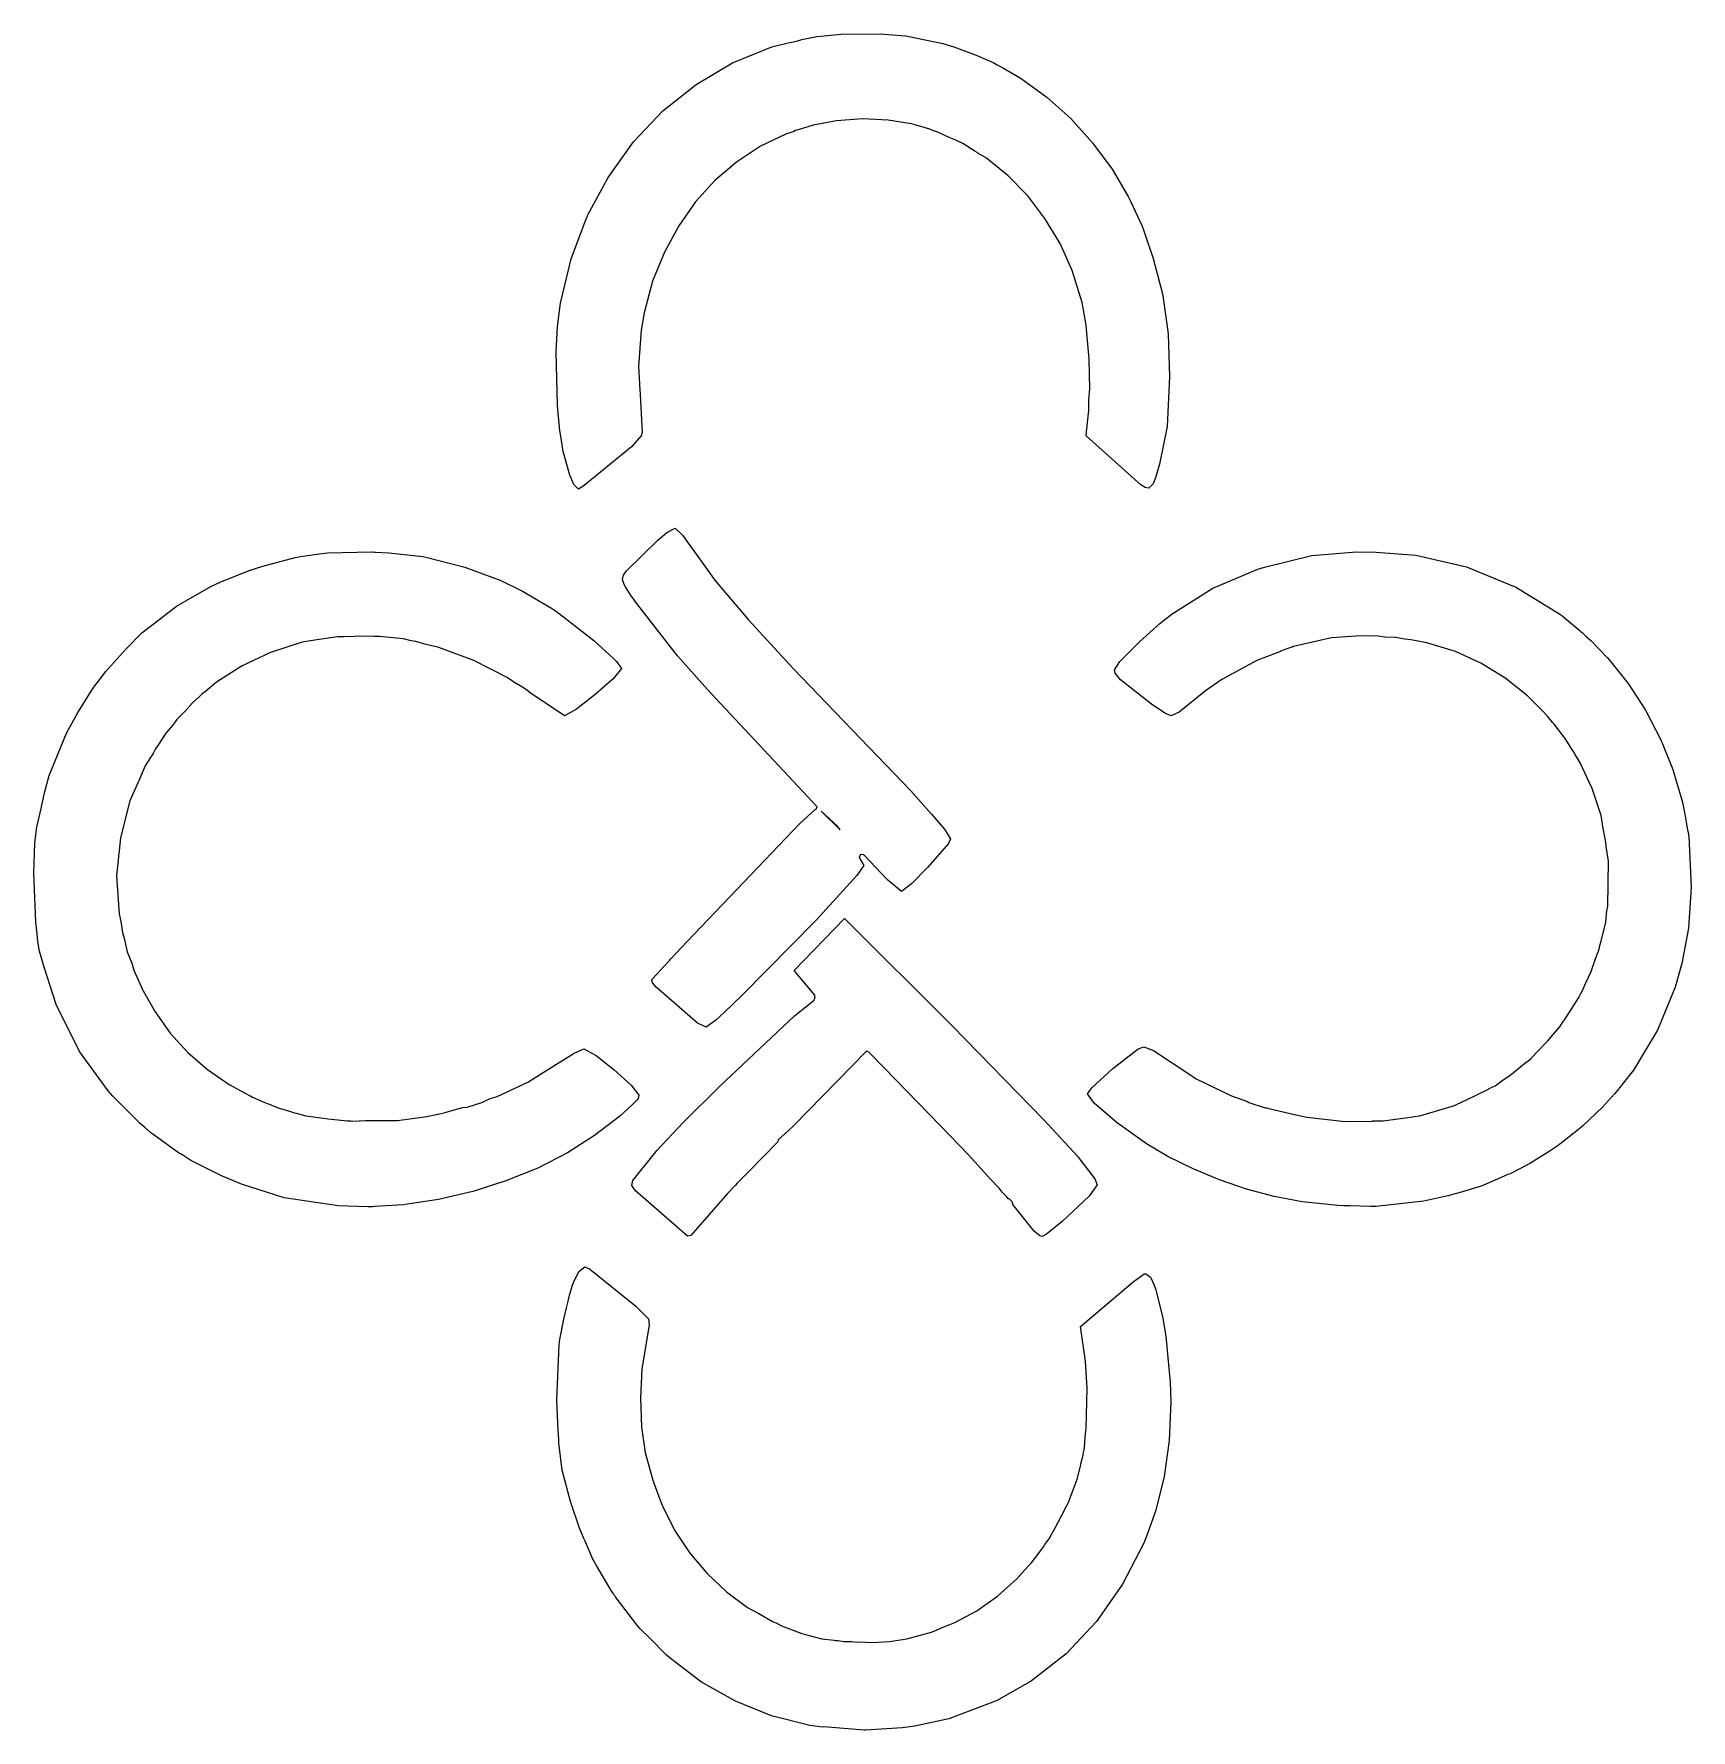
# Model space of a CAD drawing. Header units: millimetres. Extents: x 38 to 262, y 34 to 263.
import ezdxf

# ---------------------------------------------------------------- set-up
doc = ezdxf.new("R2010")
doc.units = ezdxf.units.MM
doc.layers.add('CUT', color=7, linetype='CONTINUOUS')

msp = doc.modelspace()

# ---------------------------------------------------------------- linework, layer by layer
at = {"layer": 'CUT'}
for points in [[(140.9467, 262.4132), (141.5601, 262.565), (143.5688, 262.9916), (144.5631, 263.09), (146.8515, 263.2964), (152.1006, 263.3253), (155.5544, 263.0827), (155.5789, 263.0778), (160.5544, 262.0519), (162.0777, 261.5622), (165.0478, 260.4641), (167.3545, 259.4747), (167.8841, 259.1768), (168.1521, 259.0261), (168.7494, 258.6901), (170.9297, 257.4637), (171.1625, 257.3309), (174.6067, 254.7965), (177.8337, 251.9038), (180.7877, 248.6452), (183.4088, 245.0567), (185.5673, 241.3981), (185.8873, 240.7572), (187.4669, 237.3702), (187.5963, 237.0211), (187.6929, 236.7605), (187.6949, 236.755), (187.7878, 236.5044), (188.9779, 233.0088), (190.2121, 228.281), (190.3144, 227.674), (190.9918, 222.8411), (191.1462, 217.0494), (190.8433, 210.3801), (189.8193, 205.286), (189.2674, 203.4249), (188.9675, 202.646), (188.3865, 202.0626), (187.8799, 202.12), (187.3049, 202.4943), (179.9297, 209.0801), (179.972, 209.6494), (180.2832, 212.5379), (180.29, 213.9255), (180.4026, 215.4402), (180.3125, 219.5014), (180.0743, 221.9525), (179.9251, 224.0338), (179.3842, 227.0956), (178.0216, 231.3912), (176.3841, 235.0555), (174.3574, 238.429), (172.0345, 241.4706), (169.3827, 244.186), (166.4634, 246.5428), (165.3123, 247.2595), (165.2107, 247.3401), (164.8988, 247.5169), (163.2635, 248.535), (162.4154, 248.9244), (162.1119, 249.0964), (161.4388, 249.3729), (159.8951, 250.0817), (159.1047, 250.3314), (158.7954, 250.4585), (156.951, 251.0313), (156.8163, 251.0544), (156.319, 251.2116), (153.2016, 251.7109), (149.7416, 251.8612), (146.2366, 251.6217), (143.0521, 251.0328), (141.0546, 250.368), (140.7061, 250.2802), (140.4689, 250.1731), (139.3874, 249.8131), (135.9626, 248.1785), (132.7315, 246.0355), (129.812, 243.5294), (127.19, 240.6643), (124.9276, 237.4446), (122.9909, 233.8643), (121.411, 229.985), (120.2564, 225.6909), (119.8644, 223.3685), (119.5079, 218.465), (119.6329, 216.1332), (119.6274, 215.9769), (119.7107, 214.6798), (119.986, 209.5406), (119.8769, 209.0948), (118.5613, 207.6119), (112.1542, 202.3788), (111.384, 201.9228), (110.7865, 202.5454), (110.2183, 203.7875), (109.3382, 206.9814), (108.9556, 209.3243), (108.887, 209.7775), (108.5537, 213.202), (108.4042, 220.4245), (108.5836, 223.8336), (108.9821, 226.98), (110.4174, 232.9903), (112.39, 238.2498), (112.542, 238.6012), (112.5691, 238.6639), (112.6, 238.7355), (112.6803, 238.921), (115.3858, 243.9367), (118.8248, 248.7439), (122.7981, 252.9264), (127.2639, 256.5217), (132.2047, 259.4178), (137.5091, 261.5623), (139.6963, 262.1037), (140.3907, 262.2755)], [(117.8613, 190.9073), (122.0794, 194.9731), (123.3342, 196.0404), (124.452, 196.6377), (125.4427, 195.6775), (129.3565, 190.2607), (129.6323, 189.8716), (129.6719, 189.8242), (129.9708, 189.4106), (134.2833, 184.3198), (140.3693, 177.7242), (156.2489, 161.2142), (159.0351, 158.0679), (160.7755, 156.0532), (161.6138, 154.7447), (161.3196, 154.1202), (158.5607, 150.9118), (156.3519, 148.6428), (155.0109, 147.6019), (153.1012, 149.2137), (149.9007, 152.5869), (149.4388, 152.6221), (149.27, 152.1908), (149.9075, 151.1147), (148.9817, 149.7954), (143.4268, 143.7005), (133.4307, 133.5956), (131.0849, 131.3352), (129.922, 130.2554), (128.6271, 129.3), (127.4447, 129.861), (121.8759, 134.7302), (121.3928, 135.2878), (121.3192, 135.7233), (121.3551, 135.7761), (121.3755, 135.806), (121.3767, 135.8078), (121.3879, 135.8242), (122.949, 137.5712), (123.7124, 138.3753), (123.8306, 138.4998), (126.0694, 140.8578), (135.585, 150.8804), (141.2713, 156.8019), (143.3538, 158.7015), (143.4599, 158.732), (143.6334, 159.0505), (129.9198, 173.6736), (128.8072, 174.8619), (124.754, 179.4216), (119.073, 186.6959), (118.8961, 186.9543), (118.77, 187.1384), (118.6318, 187.3403), (118.4192, 187.6508), (117.7315, 188.7141), (117.5614, 189.0269), (117.3516, 189.7198), (117.4525, 190.2931)], [(39.1121, 138.0324), (39.112, 138.0328), (38.6532, 139.5661), (38.4496, 140.8767), (38.3363, 141.8476), (38.3293, 141.9068), (38.2335, 142.7277), (38.1447, 143.4881), (37.9053, 150.1162), (38.0255, 154.1811), (38.2943, 156.2814), (38.8666, 158.8111), (38.9294, 159.0889), (39.1514, 160.0698), (39.3446, 160.9237), (39.977, 163.267), (42.3006, 168.99), (43.8077, 171.6747), (45.8783, 174.9982), (47.6193, 177.3141), (47.6347, 177.3315), (47.7131, 177.4191), (47.924, 177.6551), (50.3583, 180.3781), (52.4828, 182.5156), (54.1837, 183.8417), (57.1691, 186.1125), (61.785, 188.7622), (63.0556, 189.3514), (66.9513, 190.9442), (68.779, 191.5267), (73.1631, 192.6984), (73.4215, 192.7375), (73.8942, 192.8091), (74.8181, 192.9491), (76.1084, 193.1446), (77.5155, 193.3371), (83.5081, 193.4425), (83.621, 193.4353), (83.9163, 193.4166), (84.0447, 193.4085), (85.7898, 193.298), (90.4087, 192.8094), (90.7838, 192.7346), (96.0833, 191.4025), (100.9051, 189.5765), (100.9052, 189.5764), (100.9074, 189.5754), (100.9211, 189.5688), (103.8568, 188.1524), (107.7621, 185.8303), (108.1685, 185.5582), (108.4652, 185.3595), (108.5855, 185.279), (108.7859, 185.1448), (113.4873, 181.5007), (116.1817, 179.0001), (116.5353, 178.6593), (117.1907, 177.7175), (116.0926, 176.3007), (113.6708, 174.2097), (111.128, 172.2128), (109.5268, 171.3101), (105.0065, 174.3393), (104.2422, 174.9406), (103.1724, 175.617), (103.0972, 175.6187), (101.7743, 176.5052), (97.262, 178.8045), (92.5448, 180.5347), (90.6681, 180.9894), (89.429, 181.336), (88.8347, 181.4335), (87.7618, 181.6934), (86.4075, 181.8317), (85.975, 181.9026), (85.4465, 181.9298), (84.5259, 182.0237), (83.7714, 182.0158), (82.4614, 182.0831), (79.7712, 181.9737), (78.867, 181.9642), (76.0861, 181.5618), (75.2969, 181.4538), (75.2226, 181.4369), (74.1093, 181.2758), (69.8148, 179.8728), (65.9985, 178.0824), (62.5333, 175.8615), (61.0594, 174.5917), (60.5892, 174.2482), (60.1718, 173.827), (59.2891, 173.0665), (58.2579, 171.8956), (57.1835, 170.8113), (56.6056, 170.0194), (55.7038, 168.9953), (54.72, 167.4351), (54.3069, 166.8691), (54.0316, 166.3434), (52.9178, 164.5771), (52.0077, 162.4798), (51.9839, 162.4345), (51.9672, 162.3864), (50.8601, 159.8353), (49.5777, 154.855), (49.3611, 152.6759), (49.3422, 152.5773), (49.3217, 152.2792), (49.0709, 149.7561), (49.3988, 144.597), (49.6184, 143.5821), (49.8722, 142.106), (50.108, 141.3202), (50.5024, 139.4975), (51.1209, 137.944), (51.402, 137.0067), (52.3758, 134.7916), (52.4834, 134.5214), (54.2486, 131.4027), (56.3024, 128.5119), (58.6877, 125.8852), (61.3401, 123.5934), (64.2647, 121.5671), (66.4284, 120.4051), (66.8005, 120.1813), (67.1671, 120.0084), (67.4249, 119.87), (67.7176, 119.7489), (68.9126, 119.1854), (69.8849, 118.8521), (70.8499, 118.4527), (72.3894, 117.9933), (73.0579, 117.7641), (73.3088, 117.719), (74.5887, 117.337), (76.9728, 117.0594), (77.5567, 116.9543), (78.0895, 116.9293), (80.1803, 116.6858), (80.6697, 116.6902), (80.9525, 116.6562), (82.6347, 116.708), (86.9416, 116.747), (90.6786, 117.2216), (92.4244, 117.586), (92.4368, 117.587), (92.4518, 117.5918), (93.4187, 117.7936), (94.6167, 118.1658), (95.7704, 118.4809), (96.3684, 118.5473), (98.3492, 119.1776), (99.4835, 119.6775), (100.4227, 119.9692), (104.5592, 121.9173), (106.6436, 123.214), (107.2288, 123.5499), (107.7223, 123.885), (110.8236, 125.8142), (112.125, 126.4096), (113.7657, 125.5085), (116.2187, 123.572), (118.5256, 121.4761), (119.5655, 120.1595), (119.45, 119.6751), (119.2244, 119.4051), (118.6489, 118.84), (116.9655, 117.3015), (113.5742, 114.7204), (109.9028, 112.3848), (105.8926, 110.3064), (101.6165, 108.572), (97.1287, 107.155), (92.5226, 106.0701), (88.0026, 105.3893), (87.8368, 105.3708), (83.8886, 105.1079), (83.666, 105.1019), (83.5845, 105.0997), (83.5153, 105.0979), (82.9783, 105.0834), (78.9782, 105.1965), (71.6746, 106.304), (65.9035, 108.132), (63.2127, 109.2727), (59.0999, 111.3192), (57.9863, 112.0313), (57.8998, 112.0866), (57.6665, 112.2358), (57.5711, 112.2968), (53.648, 115.1047), (53.2403, 115.4538), (53.1161, 115.56), (52.9028, 115.7426), (52.2461, 116.3047), (48.5399, 120.012), (47.911, 120.7142), (44.0718, 126.0416), (40.8922, 132.3641), (39.2976, 137.4124), (39.1167, 138.0173)], [(187.6917, 126.6487), (188.9901, 126.1778), (194.183, 122.7476), (194.3007, 122.6681), (194.3117, 122.6626), (194.783, 122.3513), (199.5319, 120.0545), (201.6851, 119.3122), (201.8909, 119.1476), (204.0818, 118.4273), (204.1217, 118.4722), (204.5504, 118.3244), (208.1936, 117.5032), (208.2477, 117.4903), (208.2559, 117.4891), (209.6771, 117.1687), (214.8712, 116.5991), (218.4698, 116.66), (218.5597, 116.6562), (218.6213, 116.6626), (219.9785, 116.6855), (223.3373, 117.1498), (224.0083, 117.2191), (224.1969, 117.2686), (224.9557, 117.3734), (229.6055, 118.7448), (230.8476, 119.3487), (231.0512, 119.4237), (234.2113, 120.9716), (234.2937, 121.0243), (235.091, 121.4119), (236.1925, 122.236), (237.1054, 122.8186), (239.0817, 124.3976), (239.8651, 124.9837), (240.668, 125.8635), (242.232, 127.4652), (242.9216, 128.3329), (243.8587, 129.3597), (244.2967, 130.0631), (244.4381, 130.2409), (246.4052, 133.3135), (246.6653, 133.8665), (246.9597, 134.3392), (247.3479, 135.3177), (248.062, 136.8359), (248.6799, 138.675), (249.1365, 139.826), (249.2395, 140.3407), (249.4351, 140.9229), (250.0357, 143.4804), (250.1782, 145.0343), (250.2996, 145.6412), (250.4188, 151.7254), (250.0963, 153.6802), (250.063, 154.2845), (249.6947, 156.1146), (249.4047, 157.8723), (248.1911, 161.5169), (247.829, 162.3027), (247.82, 162.3265), (247.8001, 162.3656), (246.5838, 165.0052), (245.8181, 166.2459), (245.7165, 166.4448), (245.5561, 166.6704), (244.5581, 168.2875), (243.0601, 170.1814), (242.986, 170.2857), (242.9074, 170.3744), (242.1743, 171.3013), (241.4082, 172.0684), (241.4017, 172.0758), (241.3922, 172.0844), (239.4623, 174.017), (236.4147, 176.4307), (233.1636, 178.426), (229.7433, 180.0182), (225.8954, 181.1552), (223.7245, 181.5773), (222.9316, 181.6628), (221.643, 181.899), (220.2139, 181.9559), (219.3061, 182.0538), (217.0951, 182.1126), (213.0422, 181.8466), (207.908, 180.6854), (207.7085, 180.6096), (207.6335, 180.5931), (206.142, 180.0425), (206.1322, 180.0114), (202.9261, 178.7946), (198.2424, 176.2269), (196.0324, 174.7024), (192.4509, 171.8371), (191.3867, 171.3094), (190.5521, 171.6729), (188.7353, 172.915), (184.5665, 176.1839), (183.8161, 177.0979), (183.7245, 177.552), (184.4689, 178.6709), (187.121, 181.3042), (189.8673, 183.8008), (191.5172, 185.0657), (196.9919, 188.5409), (203.0923, 191.1081), (203.9785, 191.4008), (210.351, 192.944), (216.4021, 193.4374), (219.0713, 193.3932), (224.4014, 193.0043), (231.2526, 191.4126), (237.6871, 188.7898), (237.9345, 188.662), (237.9651, 188.6462), (237.9758, 188.6406), (237.9814, 188.6377), (243.9281, 184.9762), (243.9401, 184.9669), (244.0965, 184.8469), (244.1112, 184.8356), (244.1486, 184.8069), (246.5768, 182.7923), (246.6791, 182.6983), (246.8851, 182.509), (247.371, 182.0625), (248.0076, 181.4775), (250.2703, 179.17), (250.2962, 179.142), (250.3248, 179.111), (250.3387, 179.0958), (250.3841, 179.0467), (253.0638, 175.6855), (253.068, 175.6798), (253.0681, 175.6796), (253.0705, 175.6765), (253.073, 175.6729), (255.4074, 172.0715), (255.4996, 171.9109), (257.4281, 168.1732), (257.53, 167.9362), (257.5576, 167.8719), (257.5729, 167.8365), (257.6025, 167.7677), (259.097, 164.076), (259.5445, 162.5639), (260.382, 159.6642), (260.7861, 157.5404), (261.0797, 155.8972), (261.1006, 155.7799), (261.1458, 155.5271), (261.2333, 155.0375), (261.5543, 148.2197), (261.1921, 142.6761), (260.2906, 137.8968), (259.4085, 134.7352), (257.0375, 128.9127), (253.7813, 123.5409), (252.2188, 121.52), (252.1412, 121.4283), (251.8565, 121.0918), (251.7821, 121.0039), (251.208, 120.3255), (249.5988, 118.54), (246.9717, 116.0483), (246.3442, 115.5077), (243.6254, 113.3469), (242.2472, 112.4527), (241.3394, 111.8865), (240.4943, 111.3595), (240.3312, 111.2578), (239.8817, 110.9775), (237.3962, 109.6692), (237.1178, 109.5501), (236.8249, 109.4537), (235.5376, 108.8738), (233.2257, 107.8843), (230.3828, 107.0055), (229.0325, 106.6448), (228.8007, 106.5829), (228.7491, 106.5691), (228.7104, 106.5588), (225.4712, 105.8535), (219.0099, 105.1026), (218.2943, 105.1027), (215.4794, 105.1965), (215.3113, 105.2021), (214.692, 105.2227), (213.9447, 105.2476), (209.0448, 105.7633), (205.2819, 106.4916), (201.5731, 107.4786), (197.9282, 108.7128), (194.3734, 110.1879), (190.9438, 111.8878), (188.0775, 113.5803), (185.0512, 115.7393), (184.4229, 116.1876), (184.2666, 116.2991), (184.2069, 116.3418), (181.0122, 119.0817), (180.1033, 120.3283), (180.6794, 121.1319), (183.5039, 123.7459), (186.9513, 126.4059)], [(144.1476, 158.4634), (146.6987, 155.9424), (146.3385, 156.4226)], [(181.1065, 108.8646), (181.4213, 108.0562), (180.3053, 106.5392), (176.674, 103.0881), (174.5415, 101.3834), (173.977, 101.0892), (173.6835, 101.1455), (172.9172, 101.7874), (170.0161, 105.3797), (169.988, 105.7022), (169.5379, 106.1524), (169.3983, 106.1446), (169.142, 106.462), (168.5953, 107.0665), (168.1758, 107.5791), (167, 108.8308), (164.0405, 112.1037), (160.3324, 115.9292), (160.2956, 115.9684), (160.2339, 116.0308), (152.672, 123.8321), (150.5724, 125.9583), (150.2528, 126.0718), (140.3755, 115.9708), (139.7163, 115.3273), (139.6926, 115.3268), (138.4021, 114.1611), (138.3686, 114.0118), (138.3086, 113.9532), (138.3431, 113.898), (138.3415, 113.8906), (134.3191, 109.7772), (132.8066, 108.2605), (132.545, 107.9628), (131.4892, 106.8831), (126.5656, 101.2089), (126.1304, 101.1365), (119.0991, 107.2548), (118.6117, 107.9715), (118.7507, 108.6175), (121.8377, 112.5206), (121.9957, 112.6958), (125.5434, 116.4676), (130.4413, 121.3355), (140.5318, 130.8671), (143.2283, 132.9741), (143.2727, 133.127), (143.3033, 133.1522), (143.306, 133.2415), (143.3377, 133.3507), (143.3102, 133.3832), (143.3171, 133.617), (140.5296, 136.9862), (147.3036, 143.9652), (161.8227, 129.5002), (174.1937, 116.8289), (178.7408, 111.9041), (179.1621, 111.3946)], [(116.1571, 52.7912), (116.1081, 52.8666), (115.8074, 53.3288), (113.8429, 56.6691), (113.3102, 57.6355), (112.2814, 59.9551), (112.0855, 60.4202), (112.034, 60.5426), (111.9322, 60.7843), (111.5336, 61.7308), (110.308, 65.3214), (109.2153, 69.5424), (108.7597, 73.2422), (108.7517, 73.3713), (108.7443, 73.4909), (108.7291, 73.736), (108.6574, 74.8945), (108.4937, 79.0569), (108.7872, 86.4674), (108.8881, 87.1666), (109.4364, 89.9062), (109.7955, 91.4511), (110.0462, 92.5291), (110.1432, 92.9468), (110.193, 93.1607), (110.5648, 94.389), (110.7301, 94.8637), (111.4467, 96.3732), (112.2586, 96.9926), (112.8902, 96.7094), (119.1291, 91.6998), (120.8505, 89.972), (120.9444, 89.095), (119.9579, 83.2146), (119.7778, 79.2987), (119.9261, 75.3592), (120.4, 71.9424), (121.413, 68.1808), (122.3438, 65.7406), (122.3662, 65.6757), (122.3782, 65.6504), (122.7703, 64.6223), (124.4434, 61.3415), (126.4432, 58.3318), (128.7696, 55.5916), (131.3658, 53.1483), (134.2283, 51.0347), (135.7429, 50.2084), (137.5903, 49.1321), (138.0715, 48.938), (138.7885, 48.5468), (141.5522, 47.4951), (144.2311, 46.8179), (145.9036, 46.6184), (146.0881, 46.5738), (146.4019, 46.5589), (147.2461, 46.4582), (148.2847, 46.4168), (148.9709, 46.3679), (149.2672, 46.3777), (151.0069, 46.3084), (153.3772, 46.4277), (155.7329, 46.8177), (159.0486, 47.7168), (159.7902, 48.0182), (159.8785, 48.043), (160.6327, 48.3606), (162.204, 48.9991), (165.1739, 50.587), (167.9483, 52.5521), (170.5439, 54.8756), (172.0922, 56.5852), (172.4213, 56.9344), (172.4912, 57.0257), (172.8688, 57.4427), (173.752, 58.6732), (174.1771, 59.2287), (174.3586, 59.5184), (174.9236, 60.3057), (175.3222, 61.0564), (175.7089, 61.6737), (177.0664, 64.3282), (177.0917, 64.3898), (177.4757, 65.113), (178.6976, 68.3285), (179.0948, 69.9292), (179.145, 70.0893), (179.2173, 70.4229), (179.5021, 71.5704), (179.5443, 71.9313), (179.6862, 72.586), (179.793, 74.06), (179.9233, 75.1748), (180.0723, 80.5849), (179.8049, 84.2673), (179.1303, 88.9198), (186.2447, 94.9724), (187.7207, 96.0572), (187.9776, 96.0512), (188.5825, 95.5941), (189.11, 94.5124), (189.2804, 93.997), (190.2394, 90.2976), (190.6648, 87.6277), (191.2228, 81.893), (191.2447, 81.4736), (191.3261, 78.7715), (191.1161, 73.552), (190.4507, 68.7107), (189.3333, 64.155), (188.1409, 60.8756), (187.6998, 59.7225), (184.8287, 54.1611), (181.3148, 49.117), (177.2025, 44.7933), (172.5598, 41.1402), (167.9038, 38.476), (161.3642, 36.0107), (156.7881, 35.0149), (155.0917, 34.808), (150.1161, 34.4871), (150.0778, 34.4855), (149.9523, 34.4894), (144.5078, 34.9037), (144.3434, 34.861), (142.6267, 35.0902), (137.437, 36.4196), (132.581, 38.3818), (128.0165, 40.9644), (127.482, 41.338), (124.0148, 43.9972), (123.2843, 44.6047), (120.9183, 46.9557), (120.6022, 47.2699), (120.0816, 47.7872), (119.6744, 48.1919), (119.2756, 48.6724), (116.3405, 52.5127), (116.2876, 52.5907), (116.2597, 52.6336), (116.2047, 52.7181)]]:
    msp.add_lwpolyline(points, close=True, dxfattribs=at)

doc.saveas('drawing.dxf')
